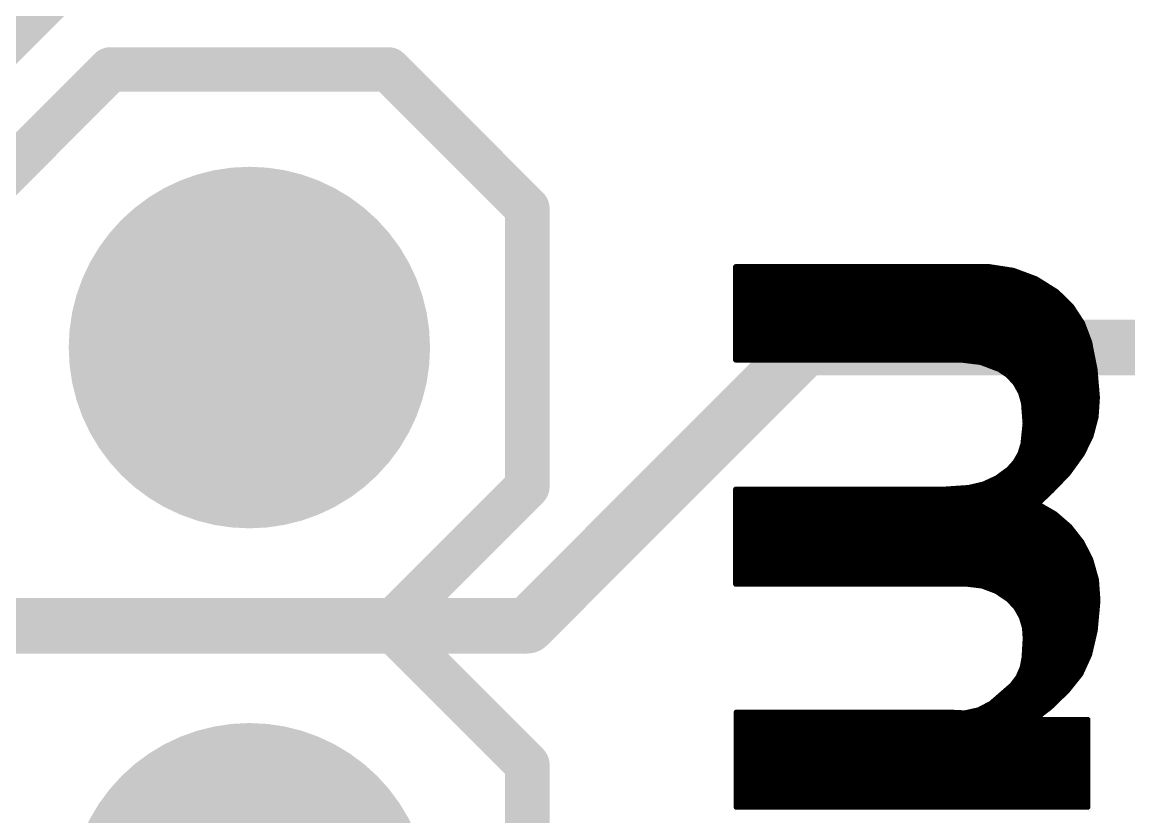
# Model space of a CAD drawing. Extents: x -0.1 to 52.8, y -11.4 to 50.9.
# Drawn here: x 5.31 to 10.37, y 41.04 to 44.67 of the extents above; entities that cross this region are included whole.
import ezdxf

# ---------------------------------------------------------------- set-up
doc = ezdxf.new("R2010")
doc.units = 0
for name, color, linetype in [('16', 132, 'CONTINUOUS'), ('17', 110, 'CONTINUOUS'), ('21', 41, 'CONTINUOUS'), ('22', 40, 'CONTINUOUS'), ('51', 53, 'CONTINUOUS')]:
    doc.layers.add(name, color=color, linetype=linetype)

# ---------------------------------------------------------------- blocks, each defined once
blk = doc.blocks.new('RECT')
blk.add_solid([(-0.5, -0.5), (0.5, -0.5), (-0.5, 0.5), (0.5, 0.5)])
blk = doc.blocks.new('ROUNDP')
at = {"const_width": 0.5}
blk.add_lwpolyline([(0, -0.25, 1), (0, 0.25, 1), (0, -0.25)], format="xyb", dxfattribs=at)

msp = doc.modelspace()

# ---------------------------------------------------------------- linework, layer by layer
at = {"layer": '16', "const_width": 0.254}
for points in [[(6.35, 45.72), (3.81, 43.18)], [(8.89, 43.18), (7.62, 41.91)], [(13.97, 43.18), (8.89, 43.18)], [(7.62, 41.91), (5.08, 41.91)]]:
    msp.add_lwpolyline(points, dxfattribs=at)
at = {"layer": '16', "const_width": 0.127}
for points in [[(8.89, 43.2435, 1), (8.89, 43.1165)], [(8.9349, 43.1351, 1), (8.8451, 43.2249)], [(7.62, 41.8465, 1), (7.62, 41.9735)], [(7.5751, 41.9549, 1), (7.6649, 41.8651)]]:
    msp.add_lwpolyline(points, format="xyb", dxfattribs=at)
at = {"layer": '21', "const_width": 0.2032}
for points in [[(5.08, 43.815), (5.715, 44.45)], [(6.985, 44.45), (5.715, 44.45)], [(6.985, 44.45), (7.62, 43.815)], [(7.62, 43.815), (7.62, 42.545)], [(7.62, 42.545), (6.985, 41.91)], [(3.175, 41.91), (6.985, 41.91)], [(6.985, 41.91), (7.62, 41.275)], [(7.62, 41.275), (7.62, 40.005)]]:
    msp.add_lwpolyline(points, dxfattribs=at)
at = {"layer": '21', "const_width": 0.1016}
for points in [[(5.715, 44.5008, 1), (5.715, 44.3992)], [(5.7509, 44.4141, 1), (5.6791, 44.4859)], [(7.0209, 44.4859, 1), (6.9491, 44.4141)], [(6.985, 44.3992, 1), (6.985, 44.5008)], [(7.6708, 43.815, 1), (7.5692, 43.815)], [(7.5841, 43.7791, 1), (7.6559, 43.8509)], [(7.6559, 42.5091, 1), (7.5841, 42.5809)], [(7.5692, 42.545, 1), (7.6708, 42.545)], [(7.0209, 41.9459, 1), (6.9491, 41.8741)], [(6.9491, 41.9459, 1), (7.0209, 41.8741)], [(6.985, 41.8592, 1), (6.985, 41.9608)], [(7.6708, 41.275, 1), (7.5692, 41.275)], [(7.5841, 41.2391, 1), (7.6559, 41.3109)]]:
    msp.add_lwpolyline(points, format="xyb", dxfattribs=at)
at = {"layer": '22', "const_width": 0.0254}
for points in [[(9.7307, 43.5483), (8.5725, 43.5483)], [(8.5725, 43.5483), (8.5725, 43.1241)], [(8.5725, 43.5356), (9.8134, 43.5356)], [(9.8403, 43.5315), (9.7307, 43.5483)], [(9.9442, 43.4928), (9.8403, 43.5315)], [(8.5725, 43.5102), (9.8975, 43.5102)], [(8.5725, 43.4848), (9.957, 43.4848)], [(10.0381, 43.434), (9.9442, 43.4928)], [(8.5725, 43.4594), (9.9975, 43.4594)], [(8.5725, 43.434), (10.0381, 43.434)], [(10.1045, 43.3695), (10.0381, 43.434)], [(8.5725, 43.4086), (10.0642, 43.4086)], [(8.5725, 43.3832), (10.0904, 43.3832)], [(8.5725, 43.3578), (10.1122, 43.3578)], [(8.5725, 43.3324), (10.1288, 43.3324)], [(10.1552, 43.292), (10.1045, 43.3695)], [(8.5725, 43.307), (10.1454, 43.307)], [(8.5725, 43.2816), (10.1592, 43.2816)], [(10.1879, 43.2054), (10.1552, 43.292)], [(8.5725, 43.2562), (10.1688, 43.2562)], [(8.5725, 43.2308), (10.1783, 43.2308)], [(8.5725, 43.2054), (10.1879, 43.2054)], [(8.5725, 43.18), (10.1929, 43.18)], [(10.2128, 43.0794), (10.1879, 43.2054)], [(8.5725, 43.1546), (10.1979, 43.1546)], [(8.5725, 43.1292), (10.2029, 43.1292)], [(8.5725, 43.1241), (9.6012, 43.1241)], [(9.6012, 43.1241), (9.6915, 43.1131)], [(9.6915, 43.1131), (9.7765, 43.0809)], [(9.7161, 43.1038), (10.208, 43.1038)], [(9.7765, 43.0809), (9.8173, 43.0531)], [(9.7802, 43.0784), (10.2129, 43.0784)], [(10.2235, 42.9514), (10.2128, 43.0794)], [(9.8173, 43.0531), (9.8506, 43.0166)], [(9.8173, 43.053), (10.215, 43.053)], [(9.8405, 43.0276), (10.2171, 43.0276)], [(9.8506, 43.0166), (9.8747, 42.9735)], [(9.8586, 43.0022), (10.2192, 43.0022)], [(9.8728, 42.9768), (10.2214, 42.9768)], [(9.8747, 42.9735), (9.8882, 42.926)], [(9.881, 42.9514), (10.2235, 42.9514)], [(9.8882, 42.926), (9.8952, 42.8332)], [(9.8882, 42.926), (10.2218, 42.926)], [(10.2174, 42.862), (10.2235, 42.9514)], [(9.8901, 42.9006), (10.22, 42.9006)], [(9.892, 42.8752), (10.2183, 42.8752)], [(9.8952, 42.8332), (9.8857, 42.7406)], [(9.8939, 42.8498), (10.2141, 42.8498)], [(9.8943, 42.8244), (10.2073, 42.8244)], [(10.1942, 42.7754), (10.2174, 42.862)], [(9.8891, 42.7736), (10.1933, 42.7736)], [(9.8917, 42.799), (10.2005, 42.799)], [(10.1549, 42.6949), (10.1942, 42.7754)], [(9.8857, 42.7406), (9.8724, 42.6971)], [(9.8802, 42.7228), (10.1685, 42.7228)], [(9.8865, 42.7482), (10.1809, 42.7482)], [(9.8724, 42.6971), (9.85, 42.6575)], [(9.8582, 42.672), (10.1385, 42.672)], [(9.8725, 42.6974), (10.1561, 42.6974)], [(10.0911, 42.606), (10.1549, 42.6949)], [(9.8196, 42.6237), (9.7647, 42.5836)], [(9.8162, 42.6212), (10.102, 42.6212)], [(9.85, 42.6575), (9.8196, 42.6237)], [(9.8402, 42.6466), (10.1202, 42.6466)], [(9.7647, 42.5836), (9.703, 42.5553)], [(9.7358, 42.5704), (10.0568, 42.5704)], [(9.7814, 42.5958), (10.0813, 42.5958)], [(10.0152, 42.5272), (10.0911, 42.606)], [(9.525, 42.5323), (8.5725, 42.5323)], [(8.5725, 42.5323), (8.5725, 42.1005)], [(8.5725, 42.5196), (10.0072, 42.5196)], [(9.6368, 42.5399), (9.525, 42.5323)], [(9.703, 42.5553), (9.6368, 42.5399)], [(9.6587, 42.545), (10.0323, 42.545)], [(9.967, 42.4815), (10.0152, 42.5272)], [(8.5725, 42.4942), (9.9804, 42.4942)], [(8.5725, 42.4688), (9.9555, 42.4688)], [(9.9543, 42.4637), (9.9552, 42.4684)], [(10.0311, 42.4193), (9.9543, 42.4637)], [(9.9552, 42.4684), (9.9579, 42.4724)], [(9.9579, 42.4724), (9.967, 42.4815)], [(8.5725, 42.4434), (9.9894, 42.4434)], [(8.5725, 42.418), (10.0326, 42.418)], [(10.098, 42.3612), (10.0311, 42.4193)], [(8.5725, 42.3926), (10.0618, 42.3926)], [(8.5725, 42.3672), (10.0911, 42.3672)], [(8.5725, 42.3418), (10.1132, 42.3418)], [(8.5725, 42.3164), (10.133, 42.3164)], [(10.1527, 42.2913), (10.098, 42.3612)], [(8.5725, 42.291), (10.1528, 42.291)], [(8.5725, 42.2656), (10.1658, 42.2656)], [(10.193, 42.2123), (10.1527, 42.2913)], [(8.5725, 42.2402), (10.1788, 42.2402)], [(8.5725, 42.2148), (10.1917, 42.2148)], [(10.2191, 42.12), (10.193, 42.2123)], [(8.5725, 42.1894), (10.1995, 42.1894)], [(8.5725, 42.164), (10.2066, 42.164)], [(8.5725, 42.1386), (10.2138, 42.1386)], [(8.5725, 42.1132), (10.2196, 42.1132)], [(10.226, 42.0243), (10.2191, 42.12)], [(8.5725, 42.1005), (9.6291, 42.1005)], [(9.6291, 42.1005), (9.6977, 42.0923)], [(9.6977, 42.0923), (9.7624, 42.0681)], [(9.7097, 42.0878), (10.2214, 42.0878)], [(9.7624, 42.0681), (9.8196, 42.0294)], [(9.7709, 42.0624), (10.2232, 42.0624)], [(9.8084, 42.037), (10.2251, 42.037)], [(9.8196, 42.0294), (9.8534, 41.9926)], [(9.836, 42.0116), (10.2248, 42.0116)], [(10.2133, 41.8871), (10.226, 42.0243)], [(9.8534, 41.9926), (9.8781, 41.9493)], [(9.8571, 41.9862), (10.2225, 41.9862)], [(9.8715, 41.9608), (10.2201, 41.9608)], [(9.8781, 41.9493), (9.8925, 41.9014)], [(9.8823, 41.9354), (10.2178, 41.9354)], [(9.8899, 41.91), (10.2154, 41.91)], [(9.8925, 41.9014), (9.8958, 41.8516)], [(9.8936, 41.8846), (10.2127, 41.8846)], [(9.8953, 41.8592), (10.2068, 41.8592)], [(10.1879, 41.7779), (10.2133, 41.8871)], [(9.8958, 41.8516), (9.8908, 41.7652)], [(9.8933, 41.8084), (10.195, 41.8084)], [(9.8948, 41.8338), (10.2009, 41.8338)], [(9.8908, 41.7652), (9.8821, 41.7189)], [(9.8894, 41.7576), (10.1787, 41.7576)], [(9.8918, 41.783), (10.1891, 41.783)], [(10.1475, 41.689), (10.1879, 41.7779)], [(9.8821, 41.7189), (9.8632, 41.6758)], [(9.8768, 41.7068), (10.1556, 41.7068)], [(9.8846, 41.7322), (10.1671, 41.7322)], [(9.8632, 41.6758), (9.8349, 41.6382)], [(9.8483, 41.656), (10.121, 41.656)], [(9.8656, 41.6814), (10.1414, 41.6814)], [(10.0863, 41.6128), (10.1475, 41.689)], [(9.8349, 41.6382), (9.7384, 41.5544)], [(9.7969, 41.6052), (10.0785, 41.6052)], [(9.8262, 41.6306), (10.1006, 41.6306)], [(10.0076, 41.5366), (10.0863, 41.6128)], [(9.7384, 41.5544), (9.6818, 41.5246)], [(9.7384, 41.5544), (10.026, 41.5544)], [(9.7676, 41.5798), (10.0522, 41.5798)], [(9.5555, 41.5138), (8.575, 41.5138)], [(8.575, 41.5138), (8.575, 41.082)], [(8.575, 41.5036), (9.9644, 41.5036)], [(9.6194, 41.5107), (9.5555, 41.5138)], [(9.6818, 41.5246), (9.6194, 41.5107)], [(9.6902, 41.529), (9.9977, 41.529)], [(9.9593, 41.4807), (9.9644, 41.5036)], [(9.9644, 41.5036), (10.0076, 41.5366)], [(8.575, 41.4782), (10.1803, 41.4782)], [(8.575, 41.4528), (10.1803, 41.4528)], [(10.1803, 41.4807), (9.9593, 41.4807)], [(10.1803, 41.082), (10.1803, 41.4807)], [(8.575, 41.4274), (10.1803, 41.4274)], [(8.575, 41.402), (10.1803, 41.402)], [(8.575, 41.3766), (10.1803, 41.3766)], [(8.575, 41.3512), (10.1803, 41.3512)], [(8.575, 41.3258), (10.1803, 41.3258)], [(8.575, 41.3004), (10.1803, 41.3004)], [(8.575, 41.275), (10.1803, 41.275)], [(8.575, 41.2496), (10.1803, 41.2496)], [(8.575, 41.2242), (10.1803, 41.2242)], [(8.575, 41.1988), (10.1803, 41.1988)], [(8.575, 41.1734), (10.1803, 41.1734)], [(8.575, 41.148), (10.1803, 41.148)], [(8.575, 41.1226), (10.1803, 41.1226)], [(8.575, 41.0972), (10.1803, 41.0972)], [(8.575, 41.082), (10.1803, 41.082)]]:
    msp.add_lwpolyline(points, dxfattribs=at)
at = {"layer": '22', "const_width": 0.0127}
for points in [[(8.5725, 43.5547, 1), (8.5725, 43.542)], [(8.5788, 43.5483, 1), (8.5662, 43.5483)], [(8.5725, 43.5419, 1), (8.5725, 43.5293)], [(9.7317, 43.5546, 1), (9.7297, 43.542)], [(9.7307, 43.542, 1), (9.7307, 43.5547)], [(9.8134, 43.5293, 1), (9.8134, 43.5419)], [(9.8425, 43.5374, 1), (9.838, 43.5255)], [(9.8393, 43.5252, 1), (9.8412, 43.5377)], [(8.5725, 43.5166, 1), (8.5725, 43.5039)], [(8.5725, 43.4911, 1), (8.5725, 43.4785)], [(9.8975, 43.5039, 1), (9.8975, 43.5166)], [(9.9475, 43.4982, 1), (9.9408, 43.4875)], [(9.9419, 43.4869, 1), (9.9464, 43.4988)], [(9.957, 43.4785, 1), (9.957, 43.4911)], [(8.5725, 43.4404, 1), (8.5725, 43.4277)], [(8.5725, 43.4657, 1), (8.5725, 43.4531)], [(9.9975, 43.4531, 1), (9.9975, 43.4657)], [(10.0425, 43.4386, 1), (10.0337, 43.4294)], [(10.0347, 43.4286, 1), (10.0415, 43.4394)], [(10.0381, 43.4277, 1), (10.0381, 43.4404)], [(8.5725, 43.4149, 1), (8.5725, 43.4023)], [(8.5725, 43.3895, 1), (8.5725, 43.3769)], [(10.0642, 43.4023, 1), (10.0642, 43.4149)], [(10.0904, 43.3769, 1), (10.0904, 43.3895)], [(8.5725, 43.3642, 1), (8.5725, 43.3515)], [(8.5725, 43.3387, 1), (8.5725, 43.3261)], [(10.1098, 43.373, 1), (10.0992, 43.366)], [(10.1001, 43.3649, 1), (10.1089, 43.374)], [(10.1122, 43.3515, 1), (10.1122, 43.3642)], [(10.1288, 43.3261, 1), (10.1288, 43.3387)], [(8.5725, 43.288, 1), (8.5725, 43.2753)], [(8.5725, 43.3133, 1), (8.5725, 43.3007)], [(10.1454, 43.3007, 1), (10.1454, 43.3133)], [(10.1612, 43.2943, 1), (10.1493, 43.2898)], [(10.1499, 43.2886, 1), (10.1606, 43.2955)], [(10.1592, 43.2753, 1), (10.1592, 43.288)], [(8.5725, 43.2625, 1), (8.5725, 43.2499)], [(8.5725, 43.2371, 1), (8.5725, 43.2245)], [(10.1688, 43.2499, 1), (10.1688, 43.2625)], [(10.1783, 43.2245, 1), (10.1783, 43.2371)], [(8.5725, 43.2118, 1), (8.5725, 43.1991)], [(8.5725, 43.1863, 1), (8.5725, 43.1737)], [(10.1941, 43.2066, 1), (10.1817, 43.2042)], [(10.182, 43.2032, 1), (10.1938, 43.2076)], [(10.1879, 43.1991, 1), (10.1879, 43.2118)], [(10.1929, 43.1737, 1), (10.1929, 43.1863)], [(8.5725, 43.1356, 1), (8.5725, 43.1229)], [(8.5725, 43.1609, 1), (8.5725, 43.1483)], [(8.5725, 43.1304, 1), (8.5725, 43.1178)], [(9.602, 43.1304, 1), (9.6004, 43.1178)], [(9.6012, 43.1178, 1), (9.6012, 43.1304)], [(10.1979, 43.1483, 1), (10.1979, 43.1609)], [(10.2029, 43.1229, 1), (10.2029, 43.1356)], [(8.5662, 43.1241, 1), (8.5788, 43.1241)], [(9.6937, 43.1191, 1), (9.6892, 43.1072)], [(9.6907, 43.1068, 1), (9.6922, 43.1195)], [(9.7161, 43.1101, 1), (9.7161, 43.0975)], [(9.7801, 43.0861, 1), (9.7729, 43.0757)], [(9.7802, 43.0847, 1), (9.7802, 43.0721)], [(9.7742, 43.075, 1), (9.7788, 43.0868)], [(10.2191, 43.0799, 1), (10.2065, 43.0789)], [(10.2066, 43.0782, 1), (10.219, 43.0806)], [(10.208, 43.0975, 1), (10.208, 43.1101)], [(10.2129, 43.0721, 1), (10.2129, 43.0847)], [(9.822, 43.0573, 1), (9.8126, 43.0488)], [(9.8173, 43.0594, 1), (9.8173, 43.0467)], [(9.8137, 43.0478, 1), (9.8209, 43.0583)], [(9.8405, 43.0339, 1), (9.8405, 43.0213)], [(10.215, 43.0467, 1), (10.215, 43.0594)], [(10.2171, 43.0213, 1), (10.2171, 43.0339)], [(9.8561, 43.0197, 1), (9.845, 43.0135)], [(9.8459, 43.0123, 1), (9.8553, 43.0209)], [(9.8586, 43.0085, 1), (9.8586, 42.9959)], [(9.8728, 42.9832, 1), (9.8728, 42.9705)], [(9.8808, 42.9752, 1), (9.8685, 42.9717)], [(9.8691, 42.9704, 1), (9.8802, 42.9766)], [(10.2192, 42.9959, 1), (10.2192, 43.0085)], [(10.2214, 42.9705, 1), (10.2214, 42.9832)], [(9.881, 42.9577, 1), (9.881, 42.9451)], [(9.8945, 42.9265, 1), (9.8819, 42.9255)], [(9.8882, 42.9323, 1), (9.8882, 42.9197)], [(9.8821, 42.9243, 1), (9.8943, 42.9277)], [(10.2298, 42.951, 1), (10.2172, 42.9518)], [(10.2172, 42.9509, 1), (10.2298, 42.9519)], [(10.2218, 42.9197, 1), (10.2218, 42.9323)], [(10.2235, 42.9451, 1), (10.2235, 42.9577)], [(9.8901, 42.907, 1), (9.8901, 42.8943)], [(9.892, 42.8815, 1), (9.892, 42.8689)], [(10.2183, 42.8689, 1), (10.2183, 42.8815)], [(10.22, 42.8943, 1), (10.22, 42.907)], [(9.8939, 42.8561, 1), (9.8939, 42.8435)], [(9.8943, 42.8308, 1), (9.8943, 42.8181)], [(9.9015, 42.8325, 1), (9.8888, 42.8338)], [(9.8888, 42.8327, 1), (9.9015, 42.8337)], [(10.2073, 42.8181, 1), (10.2073, 42.8308)], [(10.211, 42.8624, 1), (10.2237, 42.8616)], [(10.2235, 42.8604, 1), (10.2112, 42.8636)], [(10.2141, 42.8435, 1), (10.2141, 42.8561)], [(9.8891, 42.7799, 1), (9.8891, 42.7673)], [(9.8917, 42.8053, 1), (9.8917, 42.7927)], [(10.1881, 42.7771, 1), (10.2003, 42.7738)], [(10.1999, 42.7726, 1), (10.1885, 42.7782)], [(10.1933, 42.7673, 1), (10.1933, 42.7799)], [(10.2005, 42.7927, 1), (10.2005, 42.8053)], [(9.8802, 42.7291, 1), (9.8802, 42.7165)], [(9.8794, 42.7412, 1), (9.892, 42.74)], [(9.8918, 42.7387, 1), (9.8796, 42.7425)], [(9.8865, 42.7546, 1), (9.8865, 42.7419)], [(10.1685, 42.7165, 1), (10.1685, 42.7291)], [(10.1809, 42.7419, 1), (10.1809, 42.7546)], [(9.8582, 42.6784, 1), (9.8582, 42.6657)], [(9.8663, 42.699, 1), (9.8784, 42.6953)], [(9.8725, 42.7037, 1), (9.8725, 42.6911)], [(9.8779, 42.694, 1), (9.8668, 42.7002)], [(10.1385, 42.6657, 1), (10.1385, 42.6784)], [(10.1492, 42.6977, 1), (10.1606, 42.6921)], [(10.1601, 42.6912, 1), (10.1497, 42.6986)], [(10.1561, 42.6911, 1), (10.1561, 42.7037)], [(9.8162, 42.6275, 1), (9.8162, 42.6149)], [(9.8149, 42.6279, 1), (9.8243, 42.6195)], [(9.8233, 42.6186, 1), (9.8159, 42.6288)], [(9.8402, 42.6529, 1), (9.8402, 42.6403)], [(9.8445, 42.6607, 1), (9.8555, 42.6544)], [(9.8547, 42.6533, 1), (9.8453, 42.6618)], [(10.102, 42.6149, 1), (10.102, 42.6275)], [(10.1202, 42.6403, 1), (10.1202, 42.6529)], [(9.7358, 42.5767, 1), (9.7358, 42.5641)], [(9.761, 42.5888, 1), (9.7685, 42.5785)], [(9.7674, 42.5779, 1), (9.7621, 42.5894)], [(9.7814, 42.6022, 1), (9.7814, 42.5895)], [(10.0568, 42.5641, 1), (10.0568, 42.5767)], [(10.0813, 42.5895, 1), (10.0813, 42.6022)], [(10.0859, 42.6097, 1), (10.0963, 42.6023)], [(10.0957, 42.6016, 1), (10.0865, 42.6104)], [(8.5725, 42.526, 1), (8.5725, 42.5133)], [(8.5725, 42.5386, 1), (8.5725, 42.526)], [(8.5788, 42.5323, 1), (8.5662, 42.5323)], [(9.5246, 42.5386, 1), (9.5254, 42.526)], [(9.525, 42.526, 1), (9.525, 42.5386)], [(9.6354, 42.5461, 1), (9.6382, 42.5337)], [(9.6372, 42.5336, 1), (9.6364, 42.5462)], [(9.6587, 42.5513, 1), (9.6587, 42.5387)], [(9.7003, 42.5611, 1), (9.7056, 42.5496)], [(9.7044, 42.5491, 1), (9.7015, 42.5615)], [(10.0072, 42.5133, 1), (10.0072, 42.526)], [(10.0106, 42.5316, 1), (10.0198, 42.5228)], [(10.0196, 42.5226, 1), (10.0108, 42.5318)], [(10.0323, 42.5387, 1), (10.0323, 42.5513)], [(8.5725, 42.5005, 1), (8.5725, 42.4879)], [(8.5725, 42.4751, 1), (8.5725, 42.4625)], [(9.9575, 42.4692, 1), (9.9511, 42.4582)], [(9.95, 42.472, 1), (9.9605, 42.4649)], [(9.9615, 42.4672, 1), (9.949, 42.4696)], [(9.9534, 42.4769, 1), (9.9624, 42.4679)], [(9.9632, 42.4689, 1), (9.9526, 42.4759)], [(9.9555, 42.4625, 1), (9.9555, 42.4751)], [(9.9626, 42.4861, 1), (9.9714, 42.4769)], [(9.9715, 42.477, 1), (9.9625, 42.486)], [(9.9804, 42.4879, 1), (9.9804, 42.5005)], [(8.5725, 42.4498, 1), (8.5725, 42.4371)], [(8.5725, 42.4243, 1), (8.5725, 42.4117)], [(9.9481, 42.4649, 1), (9.9605, 42.4625)], [(9.9894, 42.4371, 1), (9.9894, 42.4498)], [(10.0353, 42.4241, 1), (10.0269, 42.4145)], [(10.0279, 42.4138, 1), (10.0343, 42.4248)], [(10.0326, 42.4117, 1), (10.0326, 42.4243)], [(8.5725, 42.3736, 1), (8.5725, 42.3609)], [(8.5725, 42.3989, 1), (8.5725, 42.3863)], [(10.0618, 42.3863, 1), (10.0618, 42.3989)], [(10.0911, 42.3609, 1), (10.0911, 42.3736)], [(8.5725, 42.3481, 1), (8.5725, 42.3355)], [(8.5725, 42.3227, 1), (8.5725, 42.3101)], [(10.103, 42.3651, 1), (10.093, 42.3572)], [(10.0939, 42.3564, 1), (10.1022, 42.3659)], [(10.1132, 42.3355, 1), (10.1132, 42.3481)], [(10.133, 42.3101, 1), (10.133, 42.3227)], [(8.5725, 42.2974, 1), (8.5725, 42.2847)], [(8.5725, 42.2719, 1), (8.5725, 42.2593)], [(10.1583, 42.2942, 1), (10.147, 42.2884)], [(10.1477, 42.2874, 1), (10.1577, 42.2952)], [(10.1528, 42.2847, 1), (10.1528, 42.2974)], [(10.1658, 42.2593, 1), (10.1658, 42.2719)], [(8.5725, 42.2212, 1), (8.5725, 42.2085)], [(8.5725, 42.2465, 1), (8.5725, 42.2339)], [(10.1788, 42.2339, 1), (10.1788, 42.2465)], [(10.1991, 42.214, 1), (10.1869, 42.2106)], [(10.1917, 42.2085, 1), (10.1917, 42.2212)], [(8.5725, 42.1957, 1), (8.5725, 42.1831)], [(8.5725, 42.1703, 1), (8.5725, 42.1577)], [(10.1873, 42.2094, 1), (10.1987, 42.2152)], [(10.1995, 42.1831, 1), (10.1995, 42.1957)], [(10.2066, 42.1577, 1), (10.2066, 42.1703)], [(8.5725, 42.145, 1), (8.5725, 42.1323)], [(8.5725, 42.1195, 1), (8.5725, 42.1069)], [(10.2254, 42.1204, 1), (10.2127, 42.1195)], [(10.2129, 42.1183, 1), (10.2252, 42.1217)], [(10.2138, 42.1323, 1), (10.2138, 42.145)], [(10.2196, 42.1069, 1), (10.2196, 42.1195)], [(8.5725, 42.1069, 1), (8.5725, 42.0942)], [(8.5662, 42.1005, 1), (8.5788, 42.1005)], [(9.6299, 42.1068, 1), (9.6283, 42.0942)], [(9.6291, 42.0942, 1), (9.6291, 42.1069)], [(9.6999, 42.0982, 1), (9.6955, 42.0863)], [(9.6969, 42.086, 1), (9.6984, 42.0986)], [(9.7097, 42.0941, 1), (9.7097, 42.0815)], [(9.766, 42.0734, 1), (9.7588, 42.0629)], [(9.7602, 42.0622, 1), (9.7646, 42.0741)], [(9.7709, 42.0688, 1), (9.7709, 42.0561)], [(10.2214, 42.0815, 1), (10.2214, 42.0941)], [(10.2232, 42.0561, 1), (10.2232, 42.0688)], [(9.8084, 42.0433, 1), (9.8084, 42.0307)], [(9.8243, 42.0337, 1), (9.8149, 42.0251)], [(9.816, 42.0241, 1), (9.8232, 42.0347)], [(9.836, 42.0179, 1), (9.836, 42.0053)], [(10.2197, 42.0238, 1), (10.2323, 42.0248)], [(10.2323, 42.0237, 1), (10.2197, 42.0249)], [(10.2248, 42.0053, 1), (10.2248, 42.0179)], [(10.2251, 42.0307, 1), (10.2251, 42.0433)], [(9.8589, 41.9958, 1), (9.8479, 41.9895)], [(9.8487, 41.9883, 1), (9.8581, 41.9969)], [(9.8571, 41.9926, 1), (9.8571, 41.9799)], [(9.8715, 41.9671, 1), (9.8715, 41.9545)], [(10.2201, 41.9545, 1), (10.2201, 41.9671)], [(10.2225, 41.9799, 1), (10.2225, 41.9926)], [(9.8842, 41.9511, 1), (9.872, 41.9474)], [(9.8726, 41.9461, 1), (9.8836, 41.9524)], [(9.8823, 41.9417, 1), (9.8823, 41.9291)], [(9.8899, 41.9164, 1), (9.8899, 41.9037)], [(10.2154, 41.9037, 1), (10.2154, 41.9164)], [(10.2178, 41.9291, 1), (10.2178, 41.9417)], [(9.8988, 41.9018, 1), (9.8862, 41.901)], [(9.8864, 41.8996, 1), (9.8986, 41.9033)], [(9.8936, 41.8909, 1), (9.8936, 41.8783)], [(9.8953, 41.8655, 1), (9.8953, 41.8529)], [(10.2068, 41.8529, 1), (10.2068, 41.8655)], [(10.207, 41.8877, 1), (10.2196, 41.8865)], [(10.2195, 41.8857, 1), (10.2071, 41.8885)], [(10.2127, 41.8783, 1), (10.2127, 41.8909)], [(9.8933, 41.8147, 1), (9.8933, 41.8021)], [(9.8948, 41.8402, 1), (9.8948, 41.8275)], [(9.9021, 41.8512, 1), (9.8895, 41.852)], [(9.8895, 41.8512, 1), (9.9021, 41.852)], [(10.195, 41.8021, 1), (10.195, 41.8147)], [(10.2009, 41.8275, 1), (10.2009, 41.8402)], [(9.8894, 41.764, 1), (9.8894, 41.7513)], [(9.8845, 41.7656, 1), (9.8971, 41.7648)], [(9.897, 41.764, 1), (9.8846, 41.7664)], [(9.8918, 41.7893, 1), (9.8918, 41.7767)], [(10.1787, 41.7513, 1), (10.1787, 41.764)], [(10.1817, 41.7793, 1), (10.1941, 41.7765)], [(10.1937, 41.7753, 1), (10.1821, 41.7805)], [(10.1891, 41.7767, 1), (10.1891, 41.7893)], [(9.8768, 41.7131, 1), (9.8768, 41.7005)], [(9.8759, 41.7201, 1), (9.8884, 41.7178)], [(9.888, 41.7164, 1), (9.8763, 41.7215)], [(9.8846, 41.7385, 1), (9.8846, 41.7259)], [(10.1556, 41.7005, 1), (10.1556, 41.7131)], [(10.1671, 41.7259, 1), (10.1671, 41.7385)], [(9.8483, 41.6623, 1), (9.8483, 41.6497)], [(9.8574, 41.6784, 1), (9.869, 41.6733)], [(9.8683, 41.672, 1), (9.8581, 41.6797)], [(9.8656, 41.6878, 1), (9.8656, 41.6751)], [(10.121, 41.6497, 1), (10.121, 41.6623)], [(10.1417, 41.6916, 1), (10.1532, 41.6863)], [(10.1414, 41.6751, 1), (10.1414, 41.6878)], [(10.1524, 41.685, 1), (10.1425, 41.6929)], [(9.7969, 41.6116, 1), (9.7969, 41.5989)], [(9.8262, 41.6369, 1), (9.8262, 41.6243)], [(9.8298, 41.642, 1), (9.84, 41.6344)], [(9.8391, 41.6334, 1), (9.8307, 41.643)], [(10.0785, 41.5989, 1), (10.0785, 41.6116)], [(10.0813, 41.6168, 1), (10.0913, 41.6088)], [(10.0907, 41.6082, 1), (10.0819, 41.6174)], [(10.1006, 41.6243, 1), (10.1006, 41.6369)], [(9.7342, 41.5592, 1), (9.7426, 41.5496)], [(9.7384, 41.5607, 1), (9.7384, 41.5481)], [(9.7414, 41.5488, 1), (9.7354, 41.56)], [(9.7676, 41.5861, 1), (9.7676, 41.5735)], [(10.026, 41.5481, 1), (10.026, 41.5607)], [(10.0522, 41.5735, 1), (10.0522, 41.5861)], [(8.575, 41.5202, 1), (8.575, 41.5075)], [(8.5814, 41.5138, 1), (8.5687, 41.5138)], [(8.575, 41.5099, 1), (8.575, 41.4973)], [(9.5558, 41.5201, 1), (9.5552, 41.5075)], [(9.5555, 41.5075, 1), (9.5555, 41.5202)], [(9.618, 41.5169, 1), (9.6208, 41.5045)], [(9.6191, 41.5044, 1), (9.6197, 41.5171)], [(9.6789, 41.5302, 1), (9.6848, 41.519)], [(9.6832, 41.5184, 1), (9.6804, 41.5308)], [(9.6902, 41.5354, 1), (9.6902, 41.5227)], [(9.9605, 41.5086, 1), (9.9683, 41.4986)], [(9.9706, 41.5022, 1), (9.9582, 41.505)], [(9.9644, 41.4973, 1), (9.9644, 41.5099)], [(9.9977, 41.5227, 1), (9.9977, 41.5354)], [(10.0032, 41.5412, 1), (10.012, 41.532)], [(10.0115, 41.5316, 1), (10.0037, 41.5416)], [(8.575, 41.4592, 1), (8.575, 41.4465)], [(8.575, 41.4845, 1), (8.575, 41.4719)], [(9.9531, 41.4821, 1), (9.9655, 41.4793)], [(9.9593, 41.487, 1), (9.9593, 41.4744)], [(10.1867, 41.4807, 1), (10.174, 41.4807)], [(10.1803, 41.4744, 1), (10.1803, 41.487)], [(10.1803, 41.4719, 1), (10.1803, 41.4845)], [(10.1803, 41.4465, 1), (10.1803, 41.4592)], [(8.575, 41.4337, 1), (8.575, 41.4211)], [(8.575, 41.4083, 1), (8.575, 41.3957)], [(10.1803, 41.4211, 1), (10.1803, 41.4337)], [(10.1803, 41.3957, 1), (10.1803, 41.4083)], [(8.575, 41.383, 1), (8.575, 41.3703)], [(8.575, 41.3575, 1), (8.575, 41.3449)], [(10.1803, 41.3703, 1), (10.1803, 41.383)], [(10.1803, 41.3449, 1), (10.1803, 41.3575)], [(8.575, 41.3068, 1), (8.575, 41.2941)], [(8.575, 41.3321, 1), (8.575, 41.3195)], [(10.1803, 41.3195, 1), (10.1803, 41.3321)], [(10.1803, 41.2941, 1), (10.1803, 41.3068)], [(8.575, 41.2813, 1), (8.575, 41.2687)], [(8.575, 41.2559, 1), (8.575, 41.2433)], [(10.1803, 41.2687, 1), (10.1803, 41.2813)], [(10.1803, 41.2433, 1), (10.1803, 41.2559)], [(8.575, 41.2306, 1), (8.575, 41.2179)], [(10.1803, 41.2179, 1), (10.1803, 41.2306)], [(8.575, 41.2051, 1), (8.575, 41.1925)], [(8.575, 41.1797, 1), (8.575, 41.1671)], [(10.1803, 41.1925, 1), (10.1803, 41.2051)], [(10.1803, 41.1671, 1), (10.1803, 41.1797)], [(8.575, 41.1544, 1), (8.575, 41.1417)], [(8.575, 41.1289, 1), (8.575, 41.1163)], [(10.1803, 41.1417, 1), (10.1803, 41.1544)], [(10.1803, 41.1163, 1), (10.1803, 41.1289)], [(8.575, 41.1035, 1), (8.575, 41.0909)], [(8.575, 41.0883, 1), (8.575, 41.0757)], [(8.5687, 41.082, 1), (8.5814, 41.082)], [(10.174, 41.082, 1), (10.1867, 41.082)], [(10.1803, 41.0909, 1), (10.1803, 41.1035)], [(10.1803, 41.0757, 1), (10.1803, 41.0883)]]:
    msp.add_lwpolyline(points, format="xyb", dxfattribs=at)

# ---------------------------------------------------------------- block references
at = {"layer": '17', "xscale": 1.651, "yscale": 1.651, "rotation": 180}
for p in [(6.35, 43.18), (6.35, 43.18), (6.35, 40.64), (6.35, 40.64)]:
    msp.add_blockref('ROUNDP', p, dxfattribs=at)
at = {"layer": '51', "xscale": 0.508, "yscale": 0.508, "rotation": 90}
msp.add_blockref('RECT', (6.35, 43.18), dxfattribs=at)

doc.saveas('drawing.dxf')
